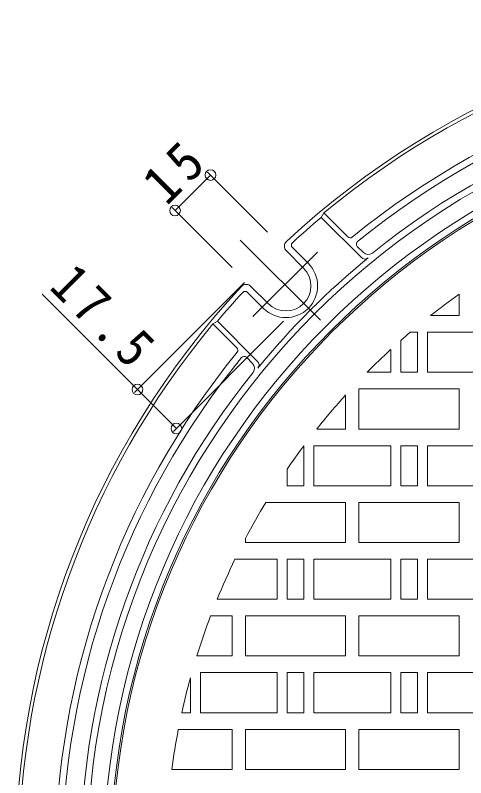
# Model space of a CAD drawing. Units: millimetres, scale not verified. Extents: x -612 to 760, y -539 to 547.
# Drawn here: x -567.2 to -432.2, y 286.7 to 515.2 of the extents above; entities that cross this region are included whole.
import ezdxf

# ---------------------------------------------------------------- set-up
doc = ezdxf.new("R2010")
doc.units = ezdxf.units.MM
doc.header["$LTSCALE"] = 4
doc.header["$PDMODE"] = 32
doc.header["$PDSIZE"] = 3.2
doc.linetypes.add('CHAIN2', pattern=[12, 9, -1, 1, -1])
for name, color, linetype, lineweight in [('0-1_躯体', 2, 'Continuous', 9), ('0-2_仕上', 3, 'Continuous', 9), ('0-4_その他', 7, 'Continuous', 9)]:
    doc.layers.add(name, color=color, linetype=linetype, lineweight=lineweight)
doc.styles.add('ＭＳ ゴシック', font='')
doc.styles.get('ＭＳ ゴシック').set_extended_font_data('MS Gothic')

msp = doc.modelspace()

# ---------------------------------------------------------------- linework, layer by layer
at = {"layer": '0-1_躯体'}
for p, q in [((-475.556, 454.658), (-474.755, 455.978)), ((-474.755, 455.978), (-467.581, 448.804)), ((-475.556, 454.658), (-463.525, 442.627)), ((-484.212, 445.636), (-479.417, 440.841)), ((-464.738, 445.961), (-462.886, 444.109)), ((-486.008, 444.603), (-480.831, 439.427)), ((-497.647, 432.201), (-492.852, 427.406)), ((-496.615, 433.997), (-491.438, 428.82)), ((-506.669, 423.545), (-507.989, 422.743)), ((-507.989, 422.743), (-500.815, 415.57)), ((-506.669, 423.545), (-494.638, 411.514)), ((-497.972, 412.727), (-496.12, 410.875))]:
    msp.add_line(p, q, dxfattribs=at)
at = {"layer": '0-1_躯体', "linetype": 'CHAIN2'}
for p, q in [((-499.8, 447.789), (-475.823, 423.812)), ((-476.679, 444.286), (-496.01, 424.955))]:
    msp.add_line(p, q, dxfattribs=at)
at = {"layer": '0-1_躯体'}
for centre, radius, start, end in [((-313.247, 261.236), 254, 47.16049, 132.83951), ((-313.247, 261.236), 253, 50.32965, 129.67035), ((-313.247, 261.236), 242, 50.78658, 129.21342), ((-313.247, 261.236), 240, 50.88377, 129.11623), ((-313.247, 261.236), 232.5, 0, 180), ((-313.247, 261.236), 234.5, 51.1898, 128.8102), ((-313.247, 261.236), 227.5, 0, 180), ((-313.247, 261.236), 225.5, 0, 180), ((-313.247, 261.236), 252.5, 130.00156, 132.60725), ((-466.874, 449.511), 1, 225, 309.2131), ((-484.594, 446.018), 2, 132.83952, 225), ((-483.505, 446.343), 1, 132.6067, 224.99599), ((-464.031, 446.668), 1, 129.11644, 225), ((-461.471, 445.523), 2, 224.99799, 308.80922), ((-313.247, 261.236), 234.2, 129.27795, 140.72205), ((-462.465, 443.688), 1.5, 224.99733, 309.27635), ((-486.135, 434.124), 9.5, 225, 45), ((-486.135, 434.124), 7.5, 225, 45), ((-498.029, 432.583), 2, 45, 137.16048), ((-313.247, 261.236), 254, 137.16052, 222.83951), ((-313.247, 261.236), 252.5, 137.39275, 139.99844), ((-498.354, 431.494), 1, 45.00401, 137.3933), ((-313.247, 261.236), 253, 140.32964, 180), ((-313.247, 261.236), 242, 140.78658, 180), ((-501.523, 414.863), 1, 320.7869, 45), ((-313.247, 261.236), 240, 140.88377, 180), ((-498.679, 412.02), 1, 45, 140.88356), ((-495.699, 410.454), 1.5, 320.72365, 45.00267), ((-497.534, 409.46), 2, 321.19078, 45.00201), ((-313.247, 261.236), 234.5, 141.1898, 180)]:
    msp.add_arc(centre, radius, start, end, dxfattribs=at)
at = {"layer": '0-2_仕上'}
for p, q in [((-434.247, 431.647), (-434.247, 425.236)), ((-442.804, 425.236), (-434.247, 425.236)), ((-448.893, 420.236), (-446.747, 420.236)), ((-443.747, 408.236), (-443.747, 420.236)), ((-451.747, 408.236), (-451.747, 417.756)), ((-454.747, 408.236), (-454.747, 415.05)), ((-454.747, 408.236), (-461.813, 408.236)), ((-420.747, 408.236), (-443.747, 408.236)), ((-464.247, 403.236), (-464.247, 391.236)), ((-464.247, 403.236), (-434.247, 403.236)), ((-434.247, 403.236), (-434.247, 391.236)), ((-468.247, 401.435), (-468.247, 391.236)), ((-476.896, 391.236), (-468.247, 391.236)), ((-464.247, 391.236), (-434.247, 391.236)), ((-480.747, 374.236), (-480.747, 386.234)), ((-477.747, 374.236), (-477.747, 386.236)), ((-451.747, 374.236), (-451.747, 386.236)), ((-451.747, 386.236), (-446.747, 386.236)), ((-446.747, 374.236), (-446.747, 386.236)), ((-443.747, 374.236), (-443.747, 386.236)), ((-485.747, 374.236), (-485.747, 379.239)), ((-485.747, 374.236), (-480.747, 374.236)), ((-454.747, 374.236), (-477.747, 374.236)), ((-451.747, 374.236), (-446.747, 374.236)), ((-420.747, 374.236), (-443.747, 374.236)), ((-492.18, 369.236), (-468.247, 369.236)), ((-468.247, 369.236), (-468.247, 357.236)), ((-464.247, 369.236), (-464.247, 357.236)), ((-464.247, 369.236), (-434.247, 369.236)), ((-434.247, 369.236), (-434.247, 357.236)), ((-498.247, 358.478), (-498.247, 357.236)), ((-498.247, 357.236), (-468.247, 357.236)), ((-464.247, 357.236), (-434.247, 357.236)), ((-488.747, 352.236), (-501.396, 352.236)), ((-488.747, 340.236), (-488.747, 352.236)), ((-485.747, 340.236), (-485.747, 352.236)), ((-485.747, 352.236), (-480.747, 352.236)), ((-480.747, 340.236), (-480.747, 352.236)), ((-477.747, 340.236), (-477.747, 352.236)), ((-451.747, 340.236), (-451.747, 352.236)), ((-451.747, 352.236), (-446.747, 352.236)), ((-446.747, 340.236), (-446.747, 352.236)), ((-443.747, 340.236), (-443.747, 352.236)), ((-488.747, 340.236), (-506.741, 340.236)), ((-485.747, 340.236), (-480.747, 340.236)), ((-454.747, 340.236), (-477.747, 340.236)), ((-451.747, 340.236), (-446.747, 340.236)), ((-420.747, 340.236), (-443.747, 340.236)), ((-508.708, 335.236), (-502.247, 335.236)), ((-502.247, 335.236), (-502.247, 323.236)), ((-498.247, 335.236), (-498.247, 323.236)), ((-498.247, 335.236), (-468.247, 335.236)), ((-468.247, 335.236), (-468.247, 323.236)), ((-464.247, 335.236), (-464.247, 323.236)), ((-464.247, 335.236), (-434.247, 335.236)), ((-434.247, 335.236), (-434.247, 323.236)), ((-512.839, 323.236), (-502.247, 323.236)), ((-498.247, 323.236), (-468.247, 323.236)), ((-464.247, 323.236), (-434.247, 323.236)), ((-511.747, 306.236), (-511.747, 318.236)), ((-485.747, 306.236), (-485.747, 318.236)), ((-485.747, 318.236), (-480.747, 318.236)), ((-480.747, 306.236), (-480.747, 318.236)), ((-477.747, 306.236), (-477.747, 318.236)), ((-451.747, 306.236), (-451.747, 318.236)), ((-451.747, 318.236), (-446.747, 318.236)), ((-446.747, 306.236), (-446.747, 318.236)), ((-443.747, 306.236), (-443.747, 318.236)), ((-514.747, 306.236), (-514.747, 316.721)), ((-517.345, 306.236), (-514.747, 306.236)), ((-488.747, 306.236), (-511.747, 306.236)), ((-485.747, 306.236), (-480.747, 306.236)), ((-454.747, 306.236), (-477.747, 306.236)), ((-451.747, 306.236), (-446.747, 306.236)), ((-420.747, 306.236), (-443.747, 306.236)), ((-518.384, 301.236), (-502.247, 301.236)), ((-502.247, 301.236), (-502.247, 289.236)), ((-498.247, 301.236), (-498.247, 289.236)), ((-498.247, 301.236), (-468.247, 301.236)), ((-468.247, 301.236), (-468.247, 289.236)), ((-464.247, 301.236), (-464.247, 289.236)), ((-464.247, 301.236), (-434.247, 301.236)), ((-434.247, 301.236), (-434.247, 289.236)), ((-520.363, 289.236), (-502.247, 289.236)), ((-498.247, 289.236), (-468.247, 289.236)), ((-464.247, 289.236), (-434.247, 289.236))]:
    msp.add_line(p, q, dxfattribs=at)
for points in [[(-451.747, 408.236), (-446.747, 408.236), (-446.747, 420.236)], [(-420.747, 408.236), (-420.747, 420.236), (-443.747, 420.236)], [(-454.747, 374.236), (-454.747, 386.236), (-477.747, 386.236)], [(-420.747, 374.236), (-420.747, 386.236), (-443.747, 386.236)], [(-454.747, 340.236), (-454.747, 352.236), (-477.747, 352.236)], [(-420.747, 340.236), (-420.747, 352.236), (-443.747, 352.236)], [(-488.747, 306.236), (-488.747, 318.236), (-511.747, 318.236)], [(-454.747, 306.236), (-454.747, 318.236), (-477.747, 318.236)], [(-420.747, 306.236), (-420.747, 318.236), (-443.747, 318.236)]]:
    msp.add_lwpolyline(points, dxfattribs=at)
msp.add_circle((-313.247, 261.236), 225, dxfattribs=at)
for start, end in [(125.3766, 128.30804), (130.46823, 131.50462), (132.61235, 135.30363), (137.87029, 141.53696), (143.26753, 145.62503), (148.88574, 152.27231), (154.18881, 157.79073), (159.26372, 162.74345), (164.60457, 167.56622), (168.96622, 172.30084)]:
    msp.add_arc((-313.247, 261.236), 209, start, end, dxfattribs=at)
at = {"layer": '0-4_その他'}
for p, q in [((-508.749, 467.344), (-519.355, 456.738)), ((-509.597, 468.193), (-491.651, 450.246)), ((-520.204, 457.586), (-502.257, 439.64)), ((-531.481, 402.212), (-498.509, 435.184)), ((-530.633, 403.06), (-559.228, 431.655)), ((-519.814, 390.544), (-486.842, 423.517)), ((-530.633, 403.06), (-518.965, 391.393))]:
    msp.add_line(p, q, dxfattribs=at)
for p in [(-508.749, 467.344), (-519.355, 456.738), (-530.633, 403.06), (-518.965, 391.393)]:
    msp.add_point(p, dxfattribs=at)

# ---------------------------------------------------------------- texts
at = {"layer": '0-4_その他', "color": 2, "char_height": 11.73, "attachment_point": 7, "style": 'ＭＳ ゴシック'}
for s, insert, rotation in [('\\T1.27;\\W0.95;15', (-521.76, 457.727), 45), ('\\T1.28;\\W0.9;17.5', (-557.531, 433.352), 315)]:
    msp.add_mtext(s, dxfattribs=dict(at, insert=insert, rotation=rotation))

doc.saveas('drawing.dxf')
